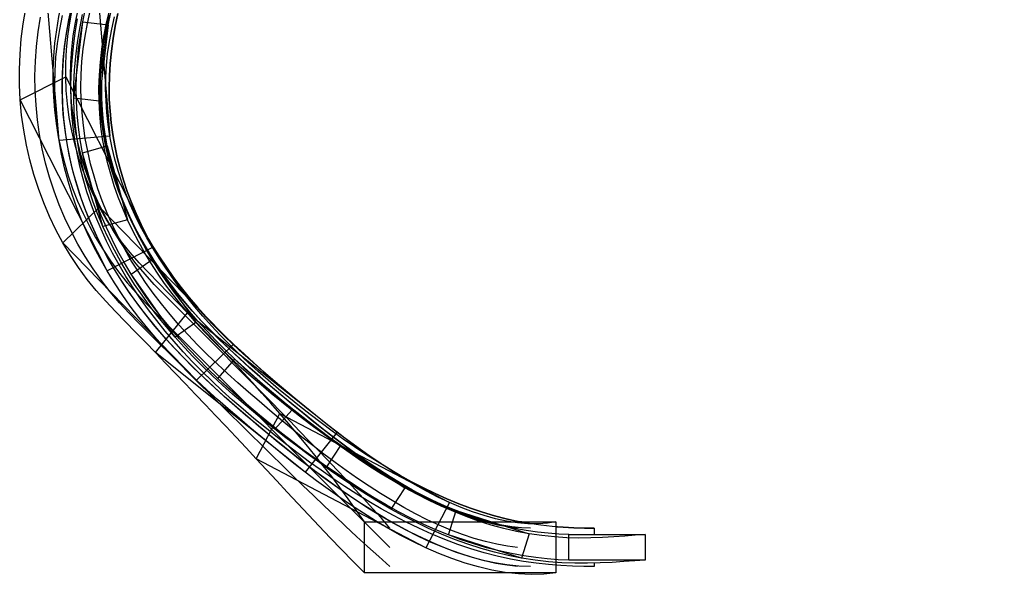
# Model space of a CAD drawing. Extents: x -16 to 1510, y -28 to 1191.
# Drawn here: x 1225.8 to 1377.7, y 259.6 to 346.5 of the extents above; entities that cross this region are included whole.
import ezdxf

# ---------------------------------------------------------------- set-up
doc = ezdxf.new("R2010")
doc.units = 0
doc.header["$MEASUREMENT"] = 0
for name, color, linetype in [('C-TURN-ENVL', 4, 'Continuous'), ('C-TURN-TRCK-BODY', 1, 'Continuous'), ('C-TURN-TRCK-CRNR', 6, 'Continuous'), ('C-TURN-TRCK-FRNT-LEFT', 1, 'Continuous'), ('C-TURN-TRCK-FRNT-RGHT', 1, 'Continuous'), ('C-TURN-TRCK-HTCH', 3, 'Continuous'), ('C-TURN-TRCK-REAR-LEFT', 2, 'Continuous'), ('C-TURN-TRCK-REAR-RGHT', 2, 'Continuous'), ('C-TURN-TRL1-BODY', 1, 'Continuous'), ('C-TURN-TRL1-CRNR', 6, 'Continuous'), ('C-TURN-TRL1-FRNT-LEFT', 1, 'Continuous'), ('C-TURN-TRL1-FRNT-RGHT', 1, 'Continuous'), ('C-TURN-TRL1-REAR-LEFT', 2, 'Continuous'), ('C-TURN-TRL1-REAR-RGHT', 2, 'Continuous'), ('CENTERLINE', 2, 'Continuous')]:
    doc.layers.add(name, color=color, linetype=linetype)

msp = doc.modelspace()

# ---------------------------------------------------------------- linework, layer by layer
at = {"layer": 'C-TURN-ENVL'}
msp.add_lwpolyline([(1241.18, 347.46), (1240.78, 345.49), (1240.44, 343.52), (1240.17, 341.56), (1239.98, 339.63), (1239.86, 337.71), (1239.81, 335.83), (1239.84, 333.97), (1239.95, 332.15), (1240.12, 330.34), (1240.37, 328.53), (1240.69, 326.72), (1241.07, 324.92), (1241.53, 323.13), (1242.06, 321.36), (1242.65, 319.6), (1243.31, 317.86), (1244.03, 316.13), (1244.82, 314.42), (1245.67, 312.73), (1246, 312.12), (1246.66, 310.99), (1247.68, 309.34), (1248.77, 307.72), (1249.91, 306.13), (1251.11, 304.55), (1252.37, 303.01), (1253.67, 301.48), (1255.03, 299.98), (1256.44, 298.5), (1257.9, 297.03), (1259.4, 295.59), (1260.94, 294.15), (1262.51, 292.73), (1264.12, 291.31), (1265.76, 289.89), (1267.4, 288.49), (1269.05, 287.1), (1270.71, 285.73), (1272.38, 284.39), (1274.06, 283.06), (1275.75, 281.76), (1277.45, 280.5), (1279.16, 279.26), (1280.87, 278.06), (1282.6, 276.9), (1284.34, 275.78), (1285.49, 275.07), (1287.2, 274.13), (1289.03, 273.18), (1290.87, 272.29), (1292.72, 271.45), (1294.58, 270.69), (1296.44, 269.99), (1298.3, 269.36), (1300.16, 268.81), (1302.01, 268.33), (1303.38, 268.03), (1304.47, 267.92), (1305.8, 267.87), (1309.8, 267.87), (1309.8, 267.09), (1310.94, 267.01), (1312.62, 266.92), (1314.25, 266.88), (1315.8, 266.87), (1315.8, 265.87), (1323.8, 265.87), (1323.8, 261.87), (1322.17, 261.76), (1320.43, 261.64), (1318.61, 261.52), (1316.72, 261.42), (1315.8, 261.4), (1315.8, 260.87), (1314.16, 260.88), (1312.4, 260.93), (1310.57, 261.02), (1309.8, 261.08), (1309.8, 259.87), (1307.92, 259.66), (1305.94, 259.6), (1303.91, 259.7), (1302.39, 259.87), (1279.8, 259.87), (1277.98, 261.71), (1276.2, 263.54), (1274.45, 265.36), (1272.73, 267.18), (1271.04, 268.98), (1269.37, 270.76), (1267.72, 272.53), (1266.08, 274.28), (1264.46, 276.02), (1262.85, 277.74), (1261.25, 279.45), (1259.65, 281.15), (1258.07, 282.83), (1256.48, 284.51), (1254.91, 286.17), (1253.34, 287.82), (1251.77, 289.47), (1250.2, 291.1), (1248.63, 292.73), (1247.07, 294.35), (1245.51, 295.97), (1243.95, 297.58), (1242.39, 299.18), (1240.83, 300.78), (1239.28, 302.39), (1237.78, 304.07), (1236.36, 305.83), (1235.02, 307.66), (1233.76, 309.57), (1232.58, 311.55), (1231.48, 313.59), (1230.47, 315.68), (1229.56, 317.83), (1228.73, 320.03), (1228.01, 322.26), (1227.38, 324.54), (1226.85, 326.84), (1226.43, 329.18), (1226.1, 331.53), (1225.88, 333.91), (1225.77, 336.29), (1225.75, 338.68), (1225.85, 341.08), (1226.05, 343.47), (1226.35, 345.85), (1226.76, 348.22)], dxfattribs=at)
at = {"layer": 'C-TURN-TRCK-BODY'}
for points in [[(1229.44, 357.48), (1237.41, 358.15), (1239.94, 328.26), (1231.97, 327.59)], [(1225.88, 333.91), (1233.01, 337.53), (1246.61, 310.79), (1239.48, 307.16)], [(1232.58, 311.55), (1238.31, 317.13), (1259.23, 295.63), (1253.5, 290.05)], [(1247.07, 294.35), (1252.06, 300.6), (1275.51, 281.89), (1270.52, 275.64)], [(1262.85, 277.74), (1266.56, 284.83), (1293.13, 270.89), (1289.41, 263.8)], [(1279.8, 259.87), (1279.8, 267.87), (1309.8, 267.87), (1309.8, 259.87)]]:
    msp.add_lwpolyline(points, close=True, dxfattribs=at)
at = {"layer": 'C-TURN-TRCK-CRNR', "flags": 128}
for points in [[(1279.8, 259.87), (1277.98, 261.71), (1276.2, 263.54), (1274.45, 265.36), (1272.73, 267.18), (1271.04, 268.98), (1269.37, 270.76), (1267.72, 272.53), (1266.08, 274.28), (1264.46, 276.02), (1262.85, 277.74), (1261.25, 279.45), (1259.65, 281.15), (1258.07, 282.83), (1256.48, 284.51), (1254.91, 286.17), (1253.34, 287.82), (1251.77, 289.47), (1250.2, 291.1), (1248.63, 292.73), (1247.07, 294.35), (1245.51, 295.97), (1243.95, 297.58), (1242.39, 299.18), (1240.83, 300.78), (1239.28, 302.39), (1237.78, 304.07), (1236.36, 305.83), (1235.02, 307.66), (1233.76, 309.57), (1232.58, 311.55), (1231.48, 313.59), (1230.47, 315.68), (1229.56, 317.83), (1228.73, 320.03), (1228.01, 322.26), (1227.38, 324.54), (1226.85, 326.84), (1226.43, 329.18), (1226.1, 331.53), (1225.88, 333.91), (1225.77, 336.29), (1225.75, 338.68), (1225.85, 341.08), (1226.05, 343.47), (1226.35, 345.85), (1226.76, 348.22)], [(1279.8, 267.87), (1278.53, 269.69), (1277.25, 271.47), (1275.96, 273.22), (1274.67, 274.94), (1273.35, 276.63), (1272.03, 278.31), (1270.68, 279.96), (1269.33, 281.59), (1267.95, 283.22), (1266.56, 284.83), (1265.16, 286.43), (1263.75, 288.02), (1262.32, 289.61), (1260.88, 291.19), (1259.43, 292.77), (1257.98, 294.34), (1256.51, 295.91), (1255.03, 297.48), (1253.55, 299.04), (1252.06, 300.6), (1250.56, 302.17), (1249.06, 303.73), (1247.56, 305.29), (1246.05, 306.85), (1244.54, 308.41), (1243.11, 310.04), (1241.77, 311.72), (1240.52, 313.47), (1239.37, 315.27), (1238.31, 317.13), (1237.34, 319.03), (1236.47, 320.98), (1235.7, 322.96), (1235.02, 324.98), (1234.44, 327.02), (1233.96, 329.09), (1233.57, 331.18), (1233.29, 333.29), (1233.1, 335.41), (1233.01, 337.53), (1233.02, 339.66), (1233.13, 341.78), (1233.34, 343.9), (1233.64, 346), (1234.03, 348.09)], [(1309.8, 259.87), (1307.92, 259.66), (1305.94, 259.6), (1303.91, 259.7), (1301.85, 259.93), (1299.76, 260.3), (1297.67, 260.8), (1295.58, 261.4), (1293.5, 262.11), (1291.45, 262.92), (1289.41, 263.8), (1287.4, 264.77), (1285.42, 265.79), (1283.47, 266.88), (1281.54, 268.01), (1279.65, 269.2), (1277.77, 270.42), (1275.93, 271.68), (1274.1, 272.97), (1272.3, 274.29), (1270.52, 275.64), (1268.76, 277.01), (1267.01, 278.39), (1265.28, 279.8), (1263.57, 281.22), (1261.87, 282.65), (1260.17, 284.1), (1258.48, 285.55), (1256.8, 287.03), (1255.14, 288.53), (1253.5, 290.05), (1251.89, 291.6), (1250.32, 293.19), (1248.79, 294.81), (1247.3, 296.46), (1245.86, 298.15), (1244.47, 299.88), (1243.13, 301.64), (1241.85, 303.45), (1240.63, 305.29), (1239.48, 307.16), (1238.39, 309.07), (1237.37, 311.02), (1236.42, 313), (1235.54, 315.01), (1234.74, 317.05), (1234.02, 319.11), (1233.38, 321.2), (1232.83, 323.31), (1232.35, 325.44), (1231.97, 327.59), (1231.66, 329.74), (1231.45, 331.91), (1231.32, 334.08), (1231.29, 336.25), (1231.34, 338.42), (1231.48, 340.59), (1231.73, 342.77), (1232.07, 344.94), (1232.5, 347.12)], [(1309.8, 267.87), (1308.46, 267.64), (1306.99, 267.54), (1305.42, 267.55), (1303.78, 267.7), (1302.07, 267.96), (1300.32, 268.34), (1298.54, 268.83), (1296.75, 269.43), (1294.94, 270.11), (1293.13, 270.89), (1291.32, 271.74), (1289.52, 272.66), (1287.73, 273.65), (1285.94, 274.7), (1284.17, 275.79), (1282.41, 276.94), (1280.67, 278.12), (1278.94, 279.35), (1277.22, 280.6), (1275.51, 281.89), (1273.81, 283.2), (1272.13, 284.54), (1270.45, 285.9), (1268.79, 287.28), (1267.13, 288.68), (1265.5, 290.06), (1263.88, 291.45), (1262.3, 292.84), (1260.75, 294.23), (1259.23, 295.63), (1257.76, 297.05), (1256.32, 298.48), (1254.93, 299.94), (1253.59, 301.41), (1252.29, 302.91), (1251.04, 304.43), (1249.85, 305.98), (1248.71, 307.56), (1247.63, 309.16), (1246.61, 310.79), (1245.64, 312.44), (1244.74, 314.12), (1243.9, 315.82), (1243.13, 317.54), (1242.42, 319.29), (1241.79, 321.05), (1241.22, 322.83), (1240.72, 324.63), (1240.29, 326.44), (1239.94, 328.26), (1239.66, 330.09), (1239.45, 331.93), (1239.32, 333.77), (1239.26, 335.61), (1239.28, 337.45), (1239.38, 339.29), (1239.57, 341.16), (1239.85, 343.06), (1240.21, 344.98), (1240.66, 346.92)]]:
    msp.add_lwpolyline(points, dxfattribs=at)
at = {"layer": 'C-TURN-TRCK-FRNT-LEFT', "flags": 128}
msp.add_lwpolyline([(1283.8, 260.87), (1282.04, 262.43), (1280.3, 264.01), (1278.57, 265.59), (1276.86, 267.18), (1275.16, 268.78), (1273.47, 270.37), (1271.8, 271.97), (1270.14, 273.57), (1268.49, 275.17), (1266.85, 276.77), (1265.22, 278.37), (1263.6, 279.96), (1261.99, 281.55), (1260.38, 283.14), (1258.77, 284.73), (1257.17, 286.32), (1255.58, 287.9), (1253.99, 289.48), (1252.4, 291.06), (1250.82, 292.64), (1249.24, 294.21), (1247.66, 295.79), (1246.09, 297.36), (1244.51, 298.93), (1242.95, 300.51), (1241.43, 302.15), (1239.99, 303.86), (1238.61, 305.64), (1237.31, 307.48), (1236.08, 309.38), (1234.93, 311.34), (1233.87, 313.35), (1232.89, 315.4), (1232, 317.5), (1231.19, 319.64), (1230.48, 321.82), (1229.86, 324.03), (1229.34, 326.26), (1228.91, 328.52), (1228.59, 330.79), (1228.36, 333.08), (1228.22, 335.38), (1228.19, 337.69), (1228.26, 339.99), (1228.43, 342.29), (1228.7, 344.58), (1229.07, 346.86)], dxfattribs=at)
at = {"layer": 'C-TURN-TRCK-FRNT-RGHT', "flags": 128}
msp.add_lwpolyline([(1283.8, 266.87), (1282.45, 268.42), (1281.09, 269.96), (1279.7, 271.48), (1278.31, 273), (1276.89, 274.52), (1275.47, 276.03), (1274.03, 277.55), (1272.58, 279.06), (1271.11, 280.57), (1269.64, 282.08), (1268.16, 283.6), (1266.67, 285.12), (1265.18, 286.63), (1263.67, 288.16), (1262.17, 289.68), (1260.65, 291.2), (1259.14, 292.73), (1257.62, 294.26), (1256.09, 295.79), (1254.56, 297.33), (1253.03, 298.86), (1251.5, 300.4), (1249.96, 301.94), (1248.43, 303.48), (1246.89, 305.03), (1245.43, 306.63), (1244.04, 308.28), (1242.74, 309.99), (1241.52, 311.76), (1240.38, 313.57), (1239.33, 315.42), (1238.37, 317.32), (1237.49, 319.25), (1236.71, 321.22), (1236.01, 323.21), (1235.41, 325.24), (1234.9, 327.28), (1234.49, 329.35), (1234.16, 331.42), (1233.93, 333.51), (1233.8, 335.61), (1233.76, 337.7), (1233.81, 339.8), (1233.95, 341.89), (1234.19, 343.97), (1234.52, 346.04), (1234.95, 348.08)], dxfattribs=at)
at = {"layer": 'C-TURN-TRCK-HTCH', "flags": 128}
msp.add_lwpolyline([(1303.8, 263.87), (1302.2, 264.06), (1300.52, 264.36), (1298.78, 264.76), (1296.99, 265.26), (1295.17, 265.87), (1293.33, 266.56), (1291.49, 267.34), (1289.64, 268.2), (1287.8, 269.14), (1285.96, 270.13), (1284.13, 271.19), (1282.32, 272.3), (1280.52, 273.46), (1278.73, 274.65), (1276.96, 275.89), (1275.21, 277.16), (1273.46, 278.46), (1271.74, 279.79), (1270.02, 281.14), (1268.32, 282.51), (1266.63, 283.9), (1264.96, 285.3), (1263.29, 286.73), (1261.63, 288.16), (1259.98, 289.61), (1258.36, 291.07), (1256.76, 292.56), (1255.19, 294.06), (1253.67, 295.59), (1252.18, 297.14), (1250.74, 298.72), (1249.35, 300.33), (1248.01, 301.98), (1246.73, 303.65), (1245.5, 305.35), (1244.34, 307.09), (1243.23, 308.85), (1242.2, 310.65), (1241.22, 312.47), (1240.32, 314.32), (1239.49, 316.2), (1238.73, 318.1), (1238.05, 320.02), (1237.44, 321.97), (1236.91, 323.93), (1236.45, 325.9), (1236.08, 327.89), (1235.79, 329.89), (1235.58, 331.89), (1235.45, 333.9), (1235.4, 335.91), (1235.43, 337.92), (1235.55, 339.92), (1235.76, 341.91), (1236.04, 343.89), (1236.41, 345.86), (1236.86, 347.84)], dxfattribs=at)
at = {"layer": 'C-TURN-TRCK-REAR-LEFT', "flags": 128}
msp.add_lwpolyline([(1305.8, 260.87), (1303.99, 260.93), (1302.11, 261.12), (1300.17, 261.43), (1298.21, 261.87), (1296.22, 262.42), (1294.23, 263.07), (1292.23, 263.82), (1290.25, 264.65), (1288.28, 265.56), (1286.34, 266.55), (1284.41, 267.6), (1282.5, 268.7), (1280.62, 269.85), (1278.75, 271.05), (1276.91, 272.29), (1275.1, 273.56), (1273.3, 274.86), (1271.52, 276.19), (1269.76, 277.54), (1268.01, 278.91), (1266.29, 280.31), (1264.58, 281.72), (1262.88, 283.14), (1261.19, 284.58), (1259.52, 286.04), (1257.85, 287.5), (1256.21, 288.99), (1254.58, 290.51), (1252.99, 292.05), (1251.43, 293.62), (1249.9, 295.22), (1248.43, 296.85), (1246.99, 298.52), (1245.61, 300.22), (1244.28, 301.96), (1243.01, 303.74), (1241.8, 305.55), (1240.65, 307.39), (1239.57, 309.27), (1238.55, 311.18), (1237.61, 313.12), (1236.74, 315.1), (1235.94, 317.1), (1235.23, 319.12), (1234.59, 321.17), (1234.03, 323.24), (1233.55, 325.32), (1233.16, 327.42), (1232.85, 329.54), (1232.62, 331.66), (1232.49, 333.78), (1232.44, 335.91), (1232.48, 338.04), (1232.61, 340.16), (1232.82, 342.27), (1233.12, 344.37), (1233.51, 346.48), (1233.99, 348.6)], dxfattribs=at)
at = {"layer": 'C-TURN-TRCK-REAR-RGHT', "flags": 128}
msp.add_lwpolyline([(1305.8, 266.87), (1304.4, 266.92), (1302.9, 267.07), (1301.31, 267.33), (1299.65, 267.69), (1297.95, 268.16), (1296.22, 268.73), (1294.46, 269.39), (1292.69, 270.13), (1290.9, 270.96), (1289.12, 271.86), (1287.34, 272.83), (1285.57, 273.85), (1283.81, 274.93), (1282.05, 276.06), (1280.31, 277.23), (1278.58, 278.44), (1276.85, 279.69), (1275.14, 280.97), (1273.45, 282.27), (1271.76, 283.6), (1270.08, 284.96), (1268.41, 286.33), (1266.75, 287.72), (1265.1, 289.13), (1263.46, 290.55), (1261.85, 291.98), (1260.26, 293.42), (1258.71, 294.86), (1257.2, 296.32), (1255.73, 297.8), (1254.3, 299.3), (1252.92, 300.82), (1251.6, 302.37), (1250.32, 303.94), (1249.11, 305.53), (1247.94, 307.15), (1246.84, 308.8), (1245.8, 310.48), (1244.82, 312.18), (1243.9, 313.9), (1243.05, 315.65), (1242.27, 317.42), (1241.56, 319.21), (1240.92, 321.02), (1240.35, 322.85), (1239.85, 324.69), (1239.42, 326.54), (1239.07, 328.41), (1238.8, 330.28), (1238.6, 332.16), (1238.48, 334.04), (1238.44, 335.93), (1238.47, 337.8), (1238.59, 339.68), (1238.78, 341.54), (1239.04, 343.39), (1239.39, 345.27), (1239.82, 347.18)], dxfattribs=at)
at = {"layer": 'C-TURN-TRL1-BODY'}
for points in [[(1235.68, 346.13), (1239.65, 345.65), (1238.23, 333.74), (1234.26, 334.21)], [(1235.65, 325.66), (1239.5, 326.72), (1242.7, 315.16), (1238.84, 314.09)], [(1243.26, 306.62), (1246.54, 308.91), (1253.41, 299.07), (1250.13, 296.78)], [(1256.83, 290.33), (1259.49, 293.32), (1268.45, 285.34), (1265.79, 282.35)], [(1273.91, 276.45), (1276.11, 279.79), (1286.14, 273.21), (1283.95, 269.86)], [(1292.98, 265.81), (1294.19, 269.62), (1305.62, 265.98), (1304.41, 262.17)], [(1311.8, 261.87), (1311.8, 265.87), (1323.8, 265.87), (1323.8, 261.87)]]:
    msp.add_lwpolyline(points, close=True, dxfattribs=at)
at = {"layer": 'C-TURN-TRL1-CRNR', "flags": 128}
for points in [[(1311.8, 261.87), (1310.17, 261.94), (1308.44, 262.07), (1306.64, 262.26), (1304.77, 262.53), (1302.86, 262.88), (1300.91, 263.3), (1298.94, 263.81), (1296.95, 264.4), (1294.96, 265.06), (1292.98, 265.81), (1290.99, 266.62), (1289.02, 267.5), (1287.07, 268.45), (1285.13, 269.45), (1283.21, 270.51), (1281.31, 271.62), (1279.43, 272.77), (1277.57, 273.96), (1275.73, 275.19), (1273.91, 276.45), (1272.12, 277.74), (1270.33, 279.05), (1268.57, 280.4), (1266.83, 281.76), (1265.09, 283.14), (1263.39, 284.54), (1261.7, 285.96), (1260.05, 287.39), (1258.42, 288.85), (1256.83, 290.33), (1255.27, 291.83), (1253.75, 293.36), (1252.27, 294.92), (1250.84, 296.5), (1249.45, 298.11), (1248.1, 299.75), (1246.81, 301.42), (1245.57, 303.13), (1244.39, 304.86), (1243.26, 306.62), (1242.2, 308.41), (1241.19, 310.23), (1240.26, 312.08), (1239.38, 313.95), (1238.58, 315.85), (1237.85, 317.78), (1237.18, 319.72), (1236.6, 321.68), (1236.08, 323.66), (1235.65, 325.66), (1235.29, 327.67), (1235.01, 329.68), (1234.81, 331.71), (1234.69, 333.73), (1234.66, 335.76), (1234.7, 337.79), (1234.83, 339.85), (1235.03, 341.92), (1235.32, 344.02), (1235.68, 346.13), (1236.11, 348.24)], [(1323.8, 265.87), (1322.23, 265.76), (1320.58, 265.64), (1318.86, 265.51), (1317.09, 265.4), (1315.26, 265.34), (1313.4, 265.32), (1311.49, 265.37), (1309.56, 265.49), (1307.6, 265.7), (1305.62, 265.98), (1303.64, 266.36), (1301.66, 266.82), (1299.67, 267.36), (1297.69, 267.99), (1295.73, 268.69), (1293.78, 269.47), (1291.84, 270.31), (1289.92, 271.22), (1288.02, 272.19), (1286.14, 273.21), (1284.28, 274.28), (1282.44, 275.39), (1280.62, 276.55), (1278.82, 277.75), (1277.04, 278.98), (1275.28, 280.23), (1273.54, 281.49), (1271.82, 282.76), (1270.12, 284.05), (1268.45, 285.34), (1266.81, 286.64), (1265.19, 287.96), (1263.6, 289.29), (1262.04, 290.63), (1260.51, 291.98), (1259.02, 293.36), (1257.56, 294.75), (1256.14, 296.17), (1254.76, 297.61), (1253.41, 299.07), (1252.12, 300.56), (1250.86, 302.08), (1249.66, 303.62), (1248.5, 305.19), (1247.39, 306.78), (1246.34, 308.4), (1245.34, 310.05), (1244.4, 311.73), (1243.52, 313.43), (1242.7, 315.16), (1241.94, 316.91), (1241.24, 318.68), (1240.61, 320.47), (1240.05, 322.28), (1239.56, 324.1), (1239.14, 325.94), (1238.79, 327.83), (1238.52, 329.76), (1238.33, 331.74), (1238.23, 333.74), (1238.22, 335.77), (1238.3, 337.81), (1238.47, 339.87), (1238.72, 341.94), (1239.04, 344.01), (1239.44, 346.08), (1239.91, 348.14)], [(1323.8, 261.87), (1322.17, 261.76), (1320.43, 261.64), (1318.61, 261.52), (1316.72, 261.42), (1314.76, 261.37), (1312.75, 261.37), (1310.7, 261.45), (1308.62, 261.6), (1306.52, 261.84), (1304.41, 262.17), (1302.3, 262.59), (1300.19, 263.1), (1298.09, 263.69), (1296, 264.37), (1293.93, 265.12), (1291.88, 265.94), (1289.86, 266.83), (1287.86, 267.79), (1285.89, 268.8), (1283.95, 269.86), (1282.03, 270.97), (1280.13, 272.13), (1278.27, 273.32), (1276.42, 274.55), (1274.6, 275.81), (1272.79, 277.09), (1271.01, 278.39), (1269.25, 279.7), (1267.51, 281.02), (1265.79, 282.35), (1264.1, 283.7), (1262.43, 285.07), (1260.78, 286.45), (1259.16, 287.85), (1257.57, 289.28), (1256.01, 290.72), (1254.48, 292.2), (1252.99, 293.7), (1251.54, 295.22), (1250.13, 296.78), (1248.77, 298.37), (1247.45, 299.99), (1246.18, 301.64), (1244.96, 303.33), (1243.79, 305.04), (1242.68, 306.79), (1241.63, 308.57), (1240.63, 310.38), (1239.71, 312.22), (1238.84, 314.09), (1238.04, 315.99), (1237.32, 317.91), (1236.66, 319.85), (1236.08, 321.81), (1235.57, 323.8), (1235.14, 325.8), (1234.79, 327.85), (1234.52, 329.94), (1234.34, 332.06), (1234.26, 334.21), (1234.27, 336.38), (1234.37, 338.56), (1234.57, 340.74), (1234.84, 342.92), (1235.2, 345.1), (1235.63, 347.27)], [(1311.8, 265.87), (1310.23, 265.94), (1308.59, 266.07), (1306.89, 266.26), (1305.14, 266.51), (1303.36, 266.84), (1301.55, 267.25), (1299.73, 267.73), (1297.89, 268.29), (1296.04, 268.92), (1294.19, 269.62), (1292.34, 270.39), (1290.49, 271.22), (1288.65, 272.12), (1286.83, 273.07), (1285.01, 274.08), (1283.2, 275.14), (1281.41, 276.24), (1279.63, 277.39), (1277.86, 278.57), (1276.11, 279.79), (1274.37, 281.04), (1272.64, 282.32), (1270.93, 283.63), (1269.23, 284.96), (1267.54, 286.31), (1265.87, 287.68), (1264.23, 289.06), (1262.61, 290.46), (1261.03, 291.88), (1259.49, 293.32), (1257.98, 294.77), (1256.52, 296.25), (1255.09, 297.75), (1253.72, 299.27), (1252.39, 300.82), (1251.11, 302.39), (1249.89, 303.98), (1248.72, 305.6), (1247.6, 307.24), (1246.54, 308.91), (1245.54, 310.6), (1244.61, 312.32), (1243.73, 314.05), (1242.93, 315.81), (1242.18, 317.59), (1241.51, 319.39), (1240.9, 321.2), (1240.36, 323.03), (1239.9, 324.87), (1239.5, 326.72), (1239.18, 328.58), (1238.94, 330.45), (1238.76, 332.32), (1238.67, 334.2), (1238.65, 336.07), (1238.7, 337.94), (1238.83, 339.83), (1239.03, 341.75), (1239.3, 343.7), (1239.65, 345.65), (1240.06, 347.62)]]:
    msp.add_lwpolyline(points, dxfattribs=at)
at = {"layer": 'C-TURN-TRL1-FRNT-LEFT', "flags": 128}
msp.add_lwpolyline([(1303.8, 260.87), (1302.16, 261.06), (1300.41, 261.36), (1298.59, 261.76), (1296.71, 262.28), (1294.79, 262.89), (1292.85, 263.6), (1290.9, 264.4), (1288.94, 265.29), (1286.99, 266.25), (1285.05, 267.27), (1283.12, 268.36), (1281.22, 269.51), (1279.33, 270.7), (1277.46, 271.94), (1275.61, 273.21), (1273.79, 274.52), (1271.98, 275.85), (1270.2, 277.21), (1268.43, 278.6), (1266.68, 280), (1264.94, 281.42), (1263.22, 282.85), (1261.52, 284.3), (1259.83, 285.76), (1258.15, 287.24), (1256.49, 288.72), (1254.87, 290.23), (1253.27, 291.76), (1251.71, 293.31), (1250.19, 294.9), (1248.71, 296.52), (1247.28, 298.17), (1245.9, 299.85), (1244.57, 301.57), (1243.3, 303.32), (1242.08, 305.11), (1240.93, 306.94), (1239.84, 308.79), (1238.82, 310.68), (1237.86, 312.61), (1236.98, 314.56), (1236.17, 316.54), (1235.44, 318.54), (1234.78, 320.57), (1234.2, 322.63), (1233.71, 324.7), (1233.29, 326.78), (1232.96, 328.88), (1232.71, 330.99), (1232.55, 333.1), (1232.48, 335.22), (1232.49, 337.34), (1232.59, 339.46), (1232.78, 341.56), (1233.05, 343.66), (1233.41, 345.75), (1233.86, 347.85)], dxfattribs=at)
at = {"layer": 'C-TURN-TRL1-FRNT-RGHT', "flags": 128}
msp.add_lwpolyline([(1303.8, 266.87), (1302.25, 267.06), (1300.63, 267.36), (1298.96, 267.75), (1297.27, 268.25), (1295.55, 268.84), (1293.82, 269.52), (1292.08, 270.28), (1290.34, 271.12), (1288.6, 272.03), (1286.87, 272.99), (1285.14, 274.02), (1283.42, 275.09), (1281.71, 276.21), (1280, 277.37), (1278.31, 278.57), (1276.62, 279.8), (1274.95, 281.07), (1273.28, 282.36), (1271.62, 283.68), (1269.97, 285.02), (1268.32, 286.38), (1266.69, 287.75), (1265.06, 289.15), (1263.43, 290.56), (1261.82, 291.99), (1260.22, 293.43), (1258.65, 294.88), (1257.12, 296.36), (1255.62, 297.86), (1254.18, 299.38), (1252.77, 300.93), (1251.42, 302.5), (1250.13, 304.1), (1248.89, 305.73), (1247.71, 307.38), (1246.6, 309.06), (1245.54, 310.77), (1244.55, 312.5), (1243.63, 314.26), (1242.78, 316.04), (1242, 317.84), (1241.29, 319.67), (1240.66, 321.51), (1240.09, 323.36), (1239.61, 325.23), (1239.2, 327.11), (1238.87, 329), (1238.61, 330.9), (1238.44, 332.8), (1238.34, 334.7), (1238.32, 336.6), (1238.38, 338.5), (1238.52, 340.38), (1238.74, 342.26), (1239.03, 344.12), (1239.41, 345.97), (1239.86, 347.83)], dxfattribs=at)
at = {"layer": 'C-TURN-TRL1-REAR-LEFT', "flags": 128}
msp.add_lwpolyline([(1315.8, 260.87), (1314.16, 260.88), (1312.4, 260.93), (1310.57, 261.02), (1308.66, 261.17), (1306.7, 261.38), (1304.7, 261.67), (1302.66, 262.04), (1300.61, 262.49), (1298.55, 263.03), (1296.49, 263.64), (1294.43, 264.33), (1292.38, 265.1), (1290.34, 265.94), (1288.33, 266.85), (1286.33, 267.82), (1284.36, 268.84), (1282.41, 269.92), (1280.49, 271.04), (1278.59, 272.21), (1276.71, 273.42), (1274.86, 274.66), (1273.02, 275.93), (1271.21, 277.23), (1269.42, 278.56), (1267.65, 279.9), (1265.9, 281.27), (1264.18, 282.66), (1262.47, 284.06), (1260.8, 285.48), (1259.15, 286.92), (1257.54, 288.39), (1255.95, 289.87), (1254.4, 291.39), (1252.89, 292.92), (1251.42, 294.49), (1249.99, 296.08), (1248.6, 297.71), (1247.26, 299.36), (1245.97, 301.05), (1244.73, 302.77), (1243.55, 304.52), (1242.43, 306.3), (1241.36, 308.11), (1240.36, 309.95), (1239.42, 311.82), (1238.54, 313.71), (1237.74, 315.63), (1237, 317.58), (1236.34, 319.55), (1235.75, 321.54), (1235.23, 323.54), (1234.8, 325.57), (1234.44, 327.6), (1234.16, 329.64), (1233.96, 331.7), (1233.85, 333.76), (1233.81, 335.85), (1233.86, 337.97), (1234, 340.11), (1234.21, 342.27), (1234.51, 344.44), (1234.88, 346.6)], dxfattribs=at)
at = {"layer": 'C-TURN-TRL1-REAR-RGHT', "flags": 128}
msp.add_lwpolyline([(1315.8, 266.87), (1314.25, 266.88), (1312.62, 266.92), (1310.94, 267.01), (1309.22, 267.14), (1307.45, 267.33), (1305.66, 267.59), (1303.84, 267.92), (1302.01, 268.33), (1300.16, 268.81), (1298.3, 269.36), (1296.44, 269.99), (1294.58, 270.69), (1292.72, 271.45), (1290.87, 272.29), (1289.03, 273.18), (1287.2, 274.13), (1285.38, 275.14), (1283.57, 276.19), (1281.78, 277.29), (1280, 278.43), (1278.24, 279.61), (1276.49, 280.83), (1274.75, 282.08), (1273.03, 283.35), (1271.32, 284.65), (1269.63, 285.98), (1267.96, 287.31), (1266.32, 288.66), (1264.72, 290.03), (1263.14, 291.41), (1261.6, 292.8), (1260.1, 294.21), (1258.64, 295.64), (1257.21, 297.08), (1255.83, 298.55), (1254.5, 300.04), (1253.21, 301.54), (1251.98, 303.07), (1250.79, 304.63), (1249.65, 306.2), (1248.57, 307.8), (1247.55, 309.42), (1246.58, 311.07), (1245.67, 312.73), (1244.82, 314.42), (1244.03, 316.13), (1243.31, 317.86), (1242.65, 319.6), (1242.06, 321.36), (1241.53, 323.13), (1241.07, 324.92), (1240.69, 326.72), (1240.37, 328.53), (1240.12, 330.34), (1239.95, 332.15), (1239.84, 333.97), (1239.81, 335.83), (1239.86, 337.71), (1239.98, 339.63), (1240.17, 341.56), (1240.44, 343.52), (1240.78, 345.49), (1241.18, 347.46)], dxfattribs=at)
at = {"layer": 'CENTERLINE'}
msp.add_lwpolyline([(1451.24, 308.6, 1.00047), (1485.75, 372.2, -0.206151), (1434.21, 437.6, 0.647885), (1301.09, 459.1), (1239.19, 364.85, 0.355579), (1245.63, 302.05), (1283.8, 263.87)], format="xyb", dxfattribs=at)

doc.saveas('drawing.dxf')
